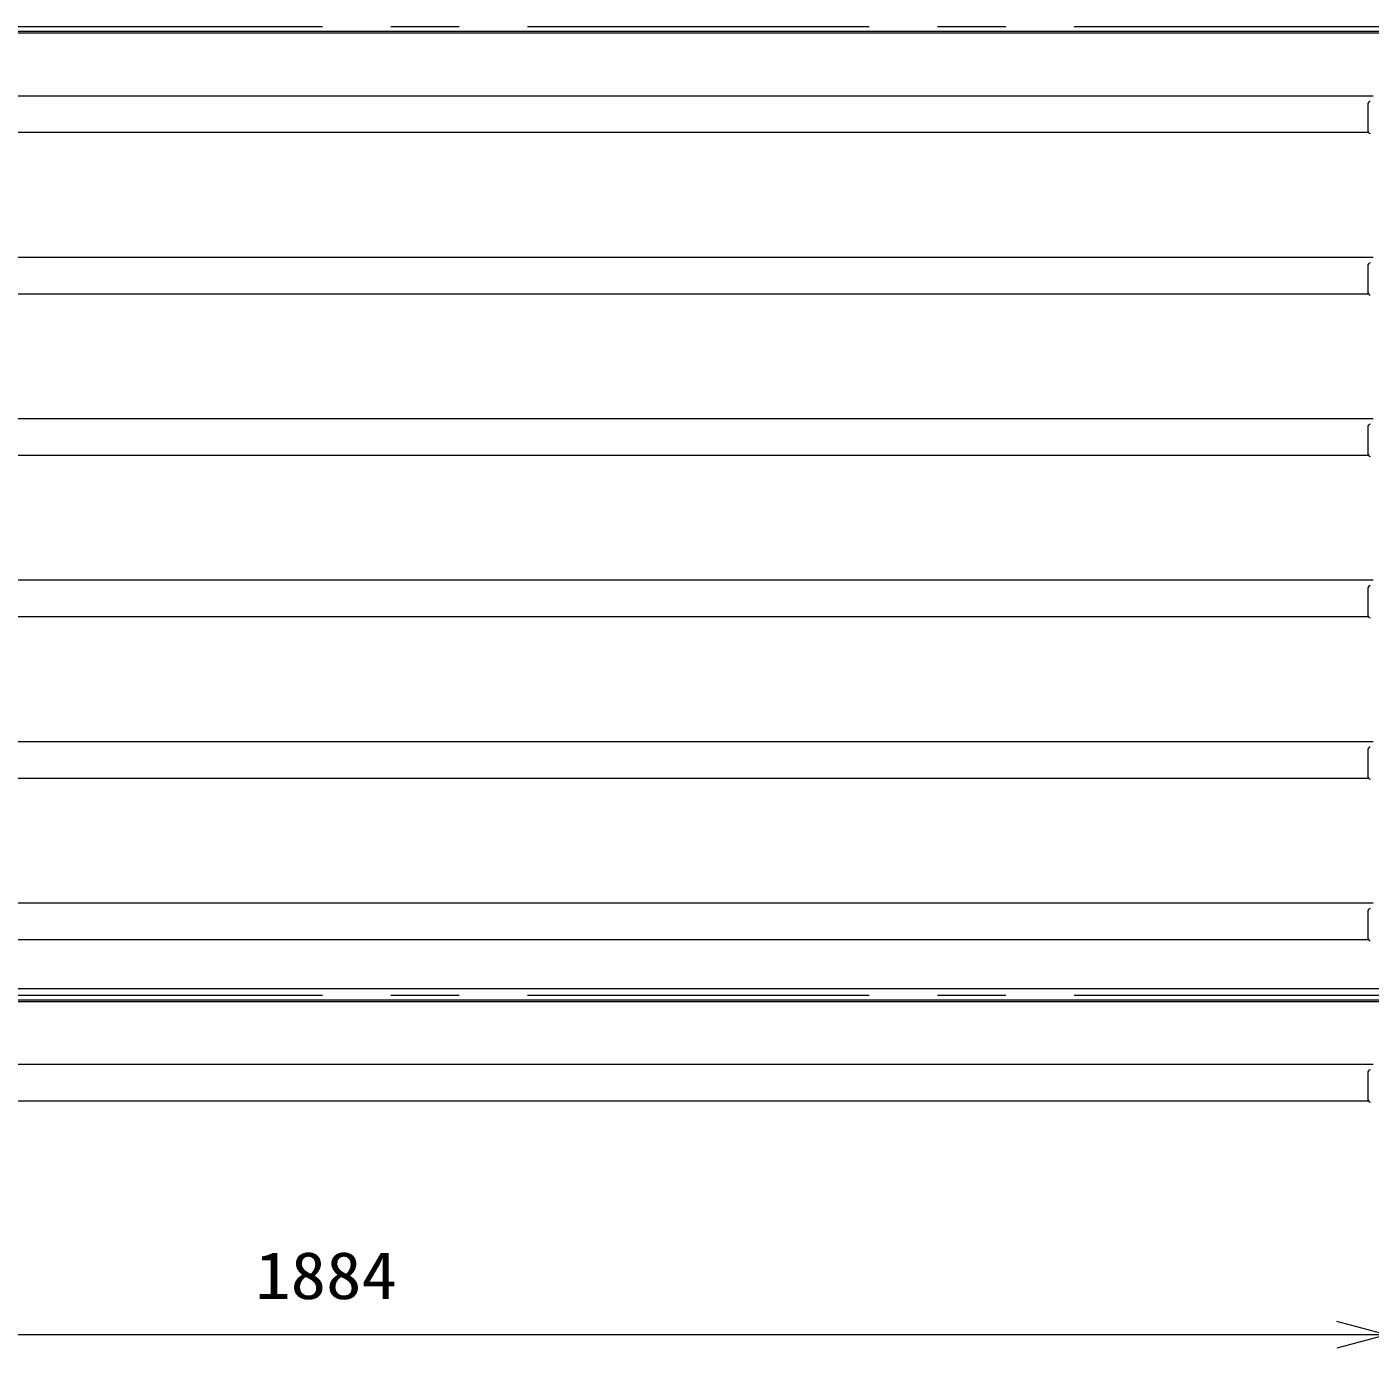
# Model space of a CAD drawing. Units: millimetres, scale not verified. Extents: x -202 to 3206, y -142 to 138.
# Drawn here: x -15 to 47.4, y 4.4 to 65.8 of the extents above; entities that cross this region are included whole.
import ezdxf
from ezdxf.enums import TextEntityAlignment as Align

# ---------------------------------------------------------------- set-up
doc = ezdxf.new("R2010")
doc.units = ezdxf.units.MM
doc.header["$LTSCALE"] = 0.5
doc.linetypes.add('USER1', pattern=[50.8, 31.75, -6.35, 6.35, -6.35])
doc.layers.add('0-0_0', color=7, linetype='Continuous', lineweight=18)
doc.styles.add('ＭＳ ゴシック', font='')
doc.styles.get('ＭＳ ゴシック').set_extended_font_data('MS Gothic')

# ---------------------------------------------------------------- blocks, each defined once
blk = doc.blocks.new('SYSARW-2')
at = {"layer": '0-0_0'}
for q in [(-2.8978, 0.7765), (-2.8978, -0.7765)]:
    blk.add_line((0, 0), q, dxfattribs=at)

msp = doc.modelspace()

# ---------------------------------------------------------------- linework, layer by layer
at = {"layer": '0-0_0', "linetype": 'USER1'}
for p, q in [((151.1188, 65.7934), (-176.4562, 65.7934)), ((151.1188, 20.7934), (-176.4562, 20.7934))]:
    msp.add_line(p, q, dxfattribs=at)
at = {"layer": '0-0_0', "color": 8}
for p, q in [((-173.9562, 65.5934), (151.1188, 65.5934)), ((-173.9562, 20.5934), (151.1188, 20.5934))]:
    msp.add_line(p, q, dxfattribs=at)
at = {"layer": '0-0_0'}
for p, q in [((-45.4462, 62.5934), (47.5443, 62.5934)), ((47.2897, 62.1841), (47.2897, 60.9841)), ((-45.4462, 60.8934), (47.3113, 60.8934)), ((-45.4462, 55.0934), (47.5443, 55.0934)), ((47.2897, 54.6841), (47.2897, 53.4841)), ((-45.4462, 53.3934), (47.3113, 53.3934)), ((-45.4462, 47.5934), (47.5443, 47.5934)), ((47.2897, 47.1841), (47.2897, 45.9841)), ((-45.4462, 45.8934), (47.3113, 45.8934)), ((-45.4462, 40.0934), (47.5443, 40.0934)), ((47.2897, 39.6841), (47.2897, 38.4841)), ((-45.4462, 38.3934), (47.3113, 38.3934)), ((-45.4462, 32.5934), (47.5443, 32.5934)), ((47.2897, 32.1841), (47.2897, 30.9841)), ((-45.4462, 30.8934), (47.3113, 30.8934)), ((-45.4462, 25.0934), (47.5443, 25.0934)), ((47.2897, 24.6841), (47.2897, 23.4841)), ((-45.4462, 23.3934), (47.3113, 23.3934)), ((-45.4462, 17.5934), (47.5443, 17.5934)), ((47.2897, 17.1841), (47.2897, 15.9841)), ((-45.4462, 15.8934), (47.3113, 15.8934)), ((48.1693, 5.0246), (-46.0712, 5.0246))]:
    msp.add_line(p, q, dxfattribs=at)
for points in [[(151.1188, 65.4934), (-173.9562, 65.4934), (-173.9562, 65.5934)], [(151.1188, 21.0934), (-173.9562, 21.0934), (-173.9562, 20.5934)], [(151.1188, 20.4934), (-173.9562, 20.4934), (-173.9562, 20.5934)]]:
    msp.add_lwpolyline(points, dxfattribs=at)
for centre, start, end in [((47.4223, 62.2029), 101.42175, 188.04947), ((47.4223, 60.9654), 171.95053, 258.57825), ((47.4223, 54.7029), 101.42175, 188.04947), ((47.4223, 53.4654), 171.95053, 258.57825), ((47.4223, 47.2029), 101.42175, 188.04947), ((47.4223, 45.9654), 171.95053, 258.57825), ((47.4223, 39.7029), 101.42175, 188.04947), ((47.4223, 38.4654), 171.95053, 258.57825), ((47.4223, 32.2029), 101.42175, 188.04947), ((47.4223, 30.9654), 171.95053, 258.57825), ((47.4223, 24.7029), 101.42175, 188.04947), ((47.4223, 23.4654), 171.95053, 258.57825), ((47.4223, 17.2029), 101.42175, 188.04947), ((47.4223, 15.9654), 171.95053, 258.57825)]:
    msp.add_arc(centre, 0.1339, start, end, dxfattribs=at)

# ---------------------------------------------------------------- block references
at = {"layer": '0-0_0', "xscale": 0.8, "yscale": 0.8}
msp.add_blockref('SYSARW-2', (48.1693, 5.0246), dxfattribs=at)

# ---------------------------------------------------------------- texts
at = {"layer": '0-0_0', "style": 'ＭＳ ゴシック', "width": 1.1}
msp.add_text('1884', height=2.199, dxfattribs=at).set_placement((-4.4055, 6.0246), align=Align.BOTTOM_LEFT)

doc.saveas('drawing.dxf')
